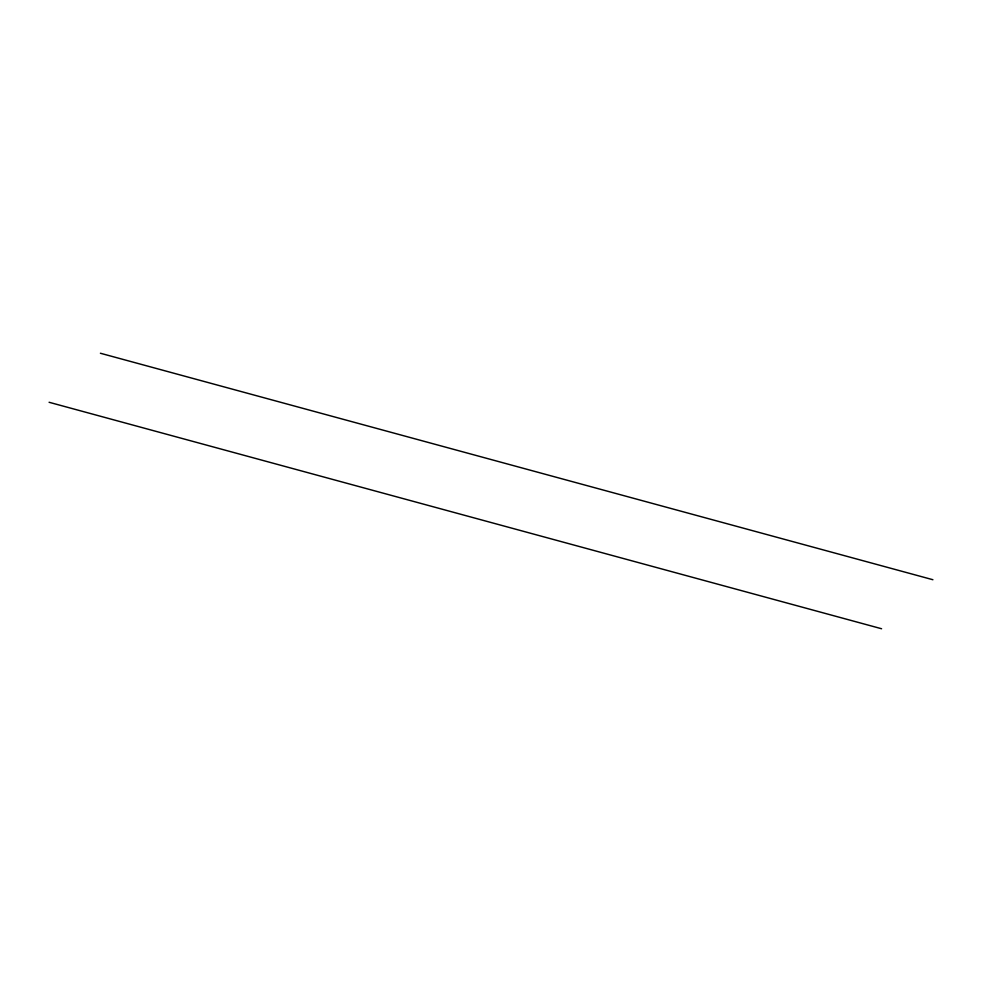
<?xml version="1.0" encoding="UTF-8"?>
<svg xmlns="http://www.w3.org/2000/svg" width="982" height="982" viewBox="0 0 982 982"><rect width="100%" height="100%" fill="white"/><g stroke="black" fill="none" stroke-linecap="round" stroke-linejoin="round"><path stroke-width="1.47" d="M100.409 353.25L932.9 579.724M49.1 402.276L881.591 628.75"/></g></svg>
